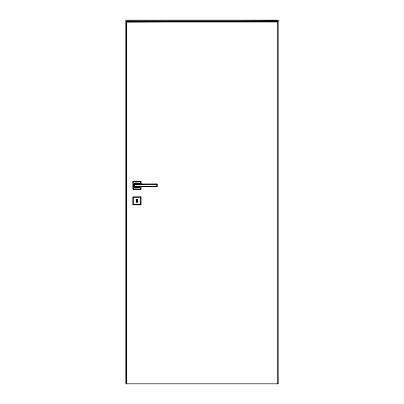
<?xml version="1.0" encoding="UTF-8"?>
<svg xmlns="http://www.w3.org/2000/svg" width="404" height="404" viewBox="0 0 404 404"><rect width="100%" height="100%" fill="white"/><g stroke="black" fill="none" stroke-linecap="round" stroke-linejoin="round"><path stroke-width="0.61" d="M126.705 21.064L126.705 383.8L126.705 21.064L277.296 21.064L277.296 383.8M136.36 200.01C137.481 198.127 138.668 202.162 136.976 202.273C135.295 202.172 136.451 198.147 137.592 200.01M137.592 201.768L136.815 202.252M134.759 186.199L134.85 187.471L139.102 187.471L139.102 186.517L134.85 186.431M134.85 184.179L139.102 184.179L139.102 183.143L134.85 183.143L134.759 184.416M140.961 186.183L140.855 189.203L133.093 189.203L132.987 181.512L140.855 181.411L140.961 184.431M134.052 184.179L156.994 184.093L156.994 186.517L134.138 186.517L134.052 184.179L157.085 184.179M139.102 187.471L139.188 186.199M132.987 197.096L140.855 196.995L140.855 204.783L133.093 204.783L132.987 197.096L140.961 197.096M127.588 21.932L277.296 21.064M126.705 21.932L277.296 21.932M132.987 181.512L140.961 181.512M134.759 183.229L139.188 183.229L139.188 184.416M134.052 186.431L157.085 186.431M134.759 187.385L139.188 187.385M132.987 189.097L140.961 189.097M132.987 204.682L140.961 204.682M136.36 201.768C139.37 203.884 136.168 195.556 136.466 201.879M156.994 184.093L156.994 186.517M140.855 181.411L140.855 184.431M140.855 186.183L140.855 189.203M140.855 196.995L140.855 204.783M134.85 183.143L134.85 184.416M134.85 186.199L134.85 187.471M134.138 184.093L134.138 186.517M133.093 181.411L133.093 189.203M133.093 196.995L133.093 204.783M278.184 20.2L125.816 20.2L125.816 383.8L278.184 383.8L278.184 20.2"/></g></svg>
